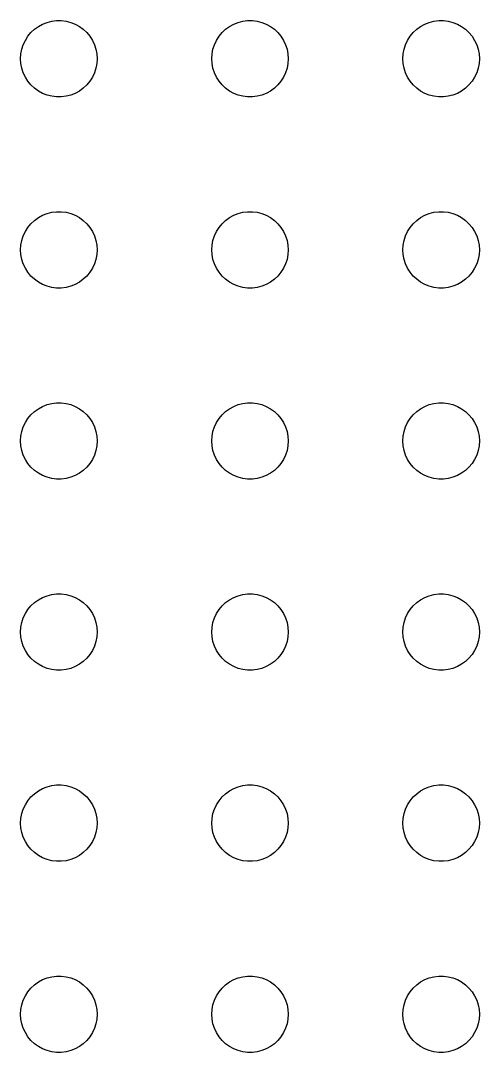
# Model space of a CAD drawing. Header units: metres. Extents: x -90 to 90, y -89 to 89.
# Drawn here: x 43.5 to 61.5, y -46.5 to -6 of the extents above; entities that cross this region are included whole.
import ezdxf

# ---------------------------------------------------------------- set-up
doc = ezdxf.new("R2010")
doc.units = ezdxf.units.M

msp = doc.modelspace()

# ---------------------------------------------------------------- linework, layer by layer
for p, q in [((44.3613, -6.14275), (44.5365, -6.07341)), ((44.5365, -6.07341), (44.7189, -6.02657)), ((44.7189, -6.02657), (44.9058, -6.00294)), ((44.9058, -6.00294), (45.0942, -6.00294)), ((45.0942, -6.00294), (45.2811, -6.02657)), ((45.2811, -6.02657), (45.4635, -6.07341)), ((45.4635, -6.07341), (45.6387, -6.14275)), ((51.8613, -6.14275), (52.0365, -6.07341)), ((52.0365, -6.07341), (52.2189, -6.02657)), ((52.2189, -6.02657), (52.4058, -6.00294)), ((52.4058, -6.00294), (52.5942, -6.00294)), ((52.5942, -6.00294), (52.7811, -6.02657)), ((52.7811, -6.02657), (52.9635, -6.07341)), ((52.9635, -6.07341), (53.1387, -6.14275)), ((59.3613, -6.14275), (59.5365, -6.07341)), ((59.5365, -6.07341), (59.7189, -6.02657)), ((59.7189, -6.02657), (59.9058, -6.00294)), ((59.9058, -6.00294), (60.0942, -6.00294)), ((60.0942, -6.00294), (60.2811, -6.02657)), ((60.2811, -6.02657), (60.4635, -6.07341)), ((60.4635, -6.07341), (60.6387, -6.14275)), ((43.7865, -6.61832), (43.9065, -6.47318)), ((43.9065, -6.47318), (44.0439, -6.34422)), ((44.0439, -6.34422), (44.1963, -6.23351)), ((44.1963, -6.23351), (44.3613, -6.14275)), ((45.6387, -6.14275), (45.8037, -6.23351)), ((45.8037, -6.23351), (45.9561, -6.34422)), ((45.9561, -6.34422), (46.0934, -6.47318)), ((46.0934, -6.47318), (46.2135, -6.61832)), ((51.2865, -6.61832), (51.4065, -6.47318)), ((51.4065, -6.47318), (51.5439, -6.34422)), ((51.5439, -6.34422), (51.6963, -6.23351)), ((51.6963, -6.23351), (51.8613, -6.14275)), ((53.1387, -6.14275), (53.3037, -6.23351)), ((53.3037, -6.23351), (53.4561, -6.34422)), ((53.4561, -6.34422), (53.5934, -6.47318)), ((53.5934, -6.47318), (53.7135, -6.61832)), ((58.7865, -6.61832), (58.9065, -6.47318)), ((58.9065, -6.47318), (59.0439, -6.34422)), ((59.0439, -6.34422), (59.1963, -6.23351)), ((59.1963, -6.23351), (59.3613, -6.14275)), ((60.6387, -6.14275), (60.8037, -6.23351)), ((60.8037, -6.23351), (60.9561, -6.34422)), ((60.9561, -6.34422), (61.0934, -6.47318)), ((61.0934, -6.47318), (61.2135, -6.61832)), ((43.6053, -6.9478), (43.6855, -6.77736)), ((43.6855, -6.77736), (43.7865, -6.61832)), ((46.2135, -6.61832), (46.3145, -6.77736)), ((46.3145, -6.77736), (46.3947, -6.9478)), ((51.1053, -6.9478), (51.1855, -6.77736)), ((51.1855, -6.77736), (51.2865, -6.61832)), ((53.7135, -6.61832), (53.8145, -6.77736)), ((53.8145, -6.77736), (53.8947, -6.9478)), ((58.6053, -6.9478), (58.6855, -6.77736)), ((58.6855, -6.77736), (58.7865, -6.61832)), ((61.2135, -6.61832), (61.3145, -6.77736)), ((61.3145, -6.77736), (61.3947, -6.9478)), ((43.5118, -7.312), (43.5471, -7.12695)), ((43.5471, -7.12695), (43.6053, -6.9478)), ((46.3947, -6.9478), (46.4529, -7.12695)), ((46.4529, -7.12695), (46.4882, -7.312)), ((51.0118, -7.312), (51.0471, -7.12695)), ((51.0471, -7.12695), (51.1053, -6.9478)), ((53.8947, -6.9478), (53.9529, -7.12695)), ((53.9529, -7.12695), (53.9882, -7.312)), ((58.5118, -7.312), (58.5471, -7.12695)), ((58.5471, -7.12695), (58.6053, -6.9478)), ((61.3947, -6.9478), (61.4529, -7.12695)), ((61.4529, -7.12695), (61.4882, -7.312)), ((43.5, -7.5), (43.5118, -7.312)), ((43.5118, -7.68799), (43.5, -7.5)), ((43.5471, -7.87303), (43.5118, -7.68799)), ((46.4882, -7.68799), (46.4529, -7.87303)), ((46.4882, -7.312), (46.5, -7.5)), ((46.5, -7.5), (46.4882, -7.68799)), ((51, -7.5), (51.0118, -7.312)), ((51.0118, -7.68799), (51, -7.5)), ((51.0471, -7.87303), (51.0118, -7.68799)), ((53.9882, -7.68799), (53.9529, -7.87303)), ((53.9882, -7.312), (54, -7.5)), ((54, -7.5), (53.9882, -7.68799)), ((58.5, -7.5), (58.5118, -7.312)), ((58.5118, -7.68799), (58.5, -7.5)), ((58.5471, -7.87303), (58.5118, -7.68799)), ((61.4882, -7.68799), (61.4529, -7.87303)), ((61.4882, -7.312), (61.5, -7.5)), ((61.5, -7.5), (61.4882, -7.68799)), ((43.6053, -8.05219), (43.5471, -7.87303)), ((43.6855, -8.22263), (43.6053, -8.05219)), ((46.3947, -8.05219), (46.3145, -8.22263)), ((46.4529, -7.87303), (46.3947, -8.05219)), ((51.1053, -8.05219), (51.0471, -7.87303)), ((51.1855, -8.22263), (51.1053, -8.05219)), ((53.8947, -8.05219), (53.8145, -8.22263)), ((53.9529, -7.87303), (53.8947, -8.05219)), ((58.6053, -8.05219), (58.5471, -7.87303)), ((58.6855, -8.22263), (58.6053, -8.05219)), ((61.3947, -8.05219), (61.3145, -8.22263)), ((61.4529, -7.87303), (61.3947, -8.05219)), ((43.7865, -8.38167), (43.6855, -8.22263)), ((43.9065, -8.52681), (43.7865, -8.38167)), ((46.2135, -8.38167), (46.0934, -8.52681)), ((46.3145, -8.22263), (46.2135, -8.38167)), ((51.2865, -8.38167), (51.1855, -8.22263)), ((51.4065, -8.52681), (51.2865, -8.38167)), ((53.7135, -8.38167), (53.5934, -8.52681)), ((53.8145, -8.22263), (53.7135, -8.38167)), ((58.7865, -8.38167), (58.6855, -8.22263)), ((58.9065, -8.52681), (58.7865, -8.38167)), ((61.2135, -8.38167), (61.0934, -8.52681)), ((61.3145, -8.22263), (61.2135, -8.38167)), ((44.0439, -8.65576), (43.9065, -8.52681)), ((44.1963, -8.76648), (44.0439, -8.65576)), ((44.3613, -8.85724), (44.1963, -8.76648)), ((44.5365, -8.92657), (44.3613, -8.85724)), ((45.6387, -8.85724), (45.4635, -8.92657)), ((45.8037, -8.76648), (45.6387, -8.85724)), ((45.9561, -8.65576), (45.8037, -8.76648)), ((46.0934, -8.52681), (45.9561, -8.65576)), ((51.5439, -8.65576), (51.4065, -8.52681)), ((51.6963, -8.76648), (51.5439, -8.65576)), ((51.8613, -8.85724), (51.6963, -8.76648)), ((52.0365, -8.92657), (51.8613, -8.85724)), ((53.1387, -8.85724), (52.9635, -8.92657)), ((53.3037, -8.76648), (53.1387, -8.85724)), ((53.4561, -8.65576), (53.3037, -8.76648)), ((53.5934, -8.52681), (53.4561, -8.65576)), ((59.0439, -8.65576), (58.9065, -8.52681)), ((59.1963, -8.76648), (59.0439, -8.65576)), ((59.3613, -8.85724), (59.1963, -8.76648)), ((59.5365, -8.92657), (59.3613, -8.85724)), ((60.6387, -8.85724), (60.4635, -8.92657)), ((60.8037, -8.76648), (60.6387, -8.85724)), ((60.9561, -8.65576), (60.8037, -8.76648)), ((61.0934, -8.52681), (60.9561, -8.65576)), ((44.7189, -8.97342), (44.5365, -8.92657)), ((44.9058, -8.99704), (44.7189, -8.97342)), ((45.0942, -8.99704), (44.9058, -8.99704)), ((45.2811, -8.97342), (45.0942, -8.99704)), ((45.4635, -8.92657), (45.2811, -8.97342)), ((52.2189, -8.97342), (52.0365, -8.92657)), ((52.4058, -8.99704), (52.2189, -8.97342)), ((52.5942, -8.99704), (52.4058, -8.99704)), ((52.7811, -8.97342), (52.5942, -8.99704)), ((52.9635, -8.92657), (52.7811, -8.97342)), ((59.7189, -8.97342), (59.5365, -8.92657)), ((59.9058, -8.99704), (59.7189, -8.97342)), ((60.0942, -8.99704), (59.9058, -8.99704)), ((60.2811, -8.97342), (60.0942, -8.99704)), ((60.4635, -8.92657), (60.2811, -8.97342)), ((44.0439, -13.8442), (44.1963, -13.7335)), ((44.1963, -13.7335), (44.3613, -13.6427)), ((44.3613, -13.6427), (44.5365, -13.5734)), ((44.5365, -13.5734), (44.7189, -13.5266)), ((44.7189, -13.5266), (44.9058, -13.5029)), ((44.9058, -13.5029), (45.0942, -13.5029)), ((45.0942, -13.5029), (45.2811, -13.5266)), ((45.2811, -13.5266), (45.4635, -13.5734)), ((45.4635, -13.5734), (45.6387, -13.6427)), ((45.6387, -13.6427), (45.8037, -13.7335)), ((45.8037, -13.7335), (45.9561, -13.8442)), ((51.5439, -13.8442), (51.6963, -13.7335)), ((51.6963, -13.7335), (51.8613, -13.6427)), ((51.8613, -13.6427), (52.0365, -13.5734)), ((52.0365, -13.5734), (52.2189, -13.5266)), ((52.2189, -13.5266), (52.4058, -13.5029)), ((52.4058, -13.5029), (52.5942, -13.5029)), ((52.5942, -13.5029), (52.7811, -13.5266)), ((52.7811, -13.5266), (52.9635, -13.5734)), ((52.9635, -13.5734), (53.1387, -13.6427)), ((53.1387, -13.6427), (53.3037, -13.7335)), ((53.3037, -13.7335), (53.4561, -13.8442)), ((59.0439, -13.8442), (59.1963, -13.7335)), ((59.1963, -13.7335), (59.3613, -13.6427)), ((59.3613, -13.6427), (59.5365, -13.5734)), ((59.5365, -13.5734), (59.7189, -13.5266)), ((59.7189, -13.5266), (59.9058, -13.5029)), ((59.9058, -13.5029), (60.0942, -13.5029)), ((60.0942, -13.5029), (60.2811, -13.5266)), ((60.2811, -13.5266), (60.4635, -13.5734)), ((60.4635, -13.5734), (60.6387, -13.6427)), ((60.6387, -13.6427), (60.8037, -13.7335)), ((60.8037, -13.7335), (60.9561, -13.8442)), ((43.6855, -14.2774), (43.7865, -14.1183)), ((43.7865, -14.1183), (43.9065, -13.9732)), ((43.9065, -13.9732), (44.0439, -13.8442)), ((45.9561, -13.8442), (46.0934, -13.9732)), ((46.0934, -13.9732), (46.2135, -14.1183)), ((46.2135, -14.1183), (46.3145, -14.2774)), ((51.1855, -14.2774), (51.2865, -14.1183)), ((51.2865, -14.1183), (51.4065, -13.9732)), ((51.4065, -13.9732), (51.5439, -13.8442)), ((53.4561, -13.8442), (53.5934, -13.9732)), ((53.5934, -13.9732), (53.7135, -14.1183)), ((53.7135, -14.1183), (53.8145, -14.2774)), ((58.6855, -14.2774), (58.7865, -14.1183)), ((58.7865, -14.1183), (58.9065, -13.9732)), ((58.9065, -13.9732), (59.0439, -13.8442)), ((60.9561, -13.8442), (61.0934, -13.9732)), ((61.0934, -13.9732), (61.2135, -14.1183)), ((61.2135, -14.1183), (61.3145, -14.2774)), ((43.5471, -14.627), (43.6053, -14.4478)), ((43.6053, -14.4478), (43.6855, -14.2774)), ((46.3145, -14.2774), (46.3947, -14.4478)), ((46.3947, -14.4478), (46.4529, -14.627)), ((51.0471, -14.627), (51.1053, -14.4478)), ((51.1053, -14.4478), (51.1855, -14.2774)), ((53.8145, -14.2774), (53.8947, -14.4478)), ((53.8947, -14.4478), (53.9529, -14.627)), ((58.5471, -14.627), (58.6053, -14.4478)), ((58.6053, -14.4478), (58.6855, -14.2774)), ((61.3145, -14.2774), (61.3947, -14.4478)), ((61.3947, -14.4478), (61.4529, -14.627)), ((43.5, -15), (43.5118, -14.812)), ((43.5118, -14.812), (43.5471, -14.627)), ((46.4529, -14.627), (46.4882, -14.812)), ((46.4882, -14.812), (46.5, -15)), ((51, -15), (51.0118, -14.812)), ((51.0118, -14.812), (51.0471, -14.627)), ((53.9529, -14.627), (53.9882, -14.812)), ((53.9882, -14.812), (54, -15)), ((58.5, -15), (58.5118, -14.812)), ((58.5118, -14.812), (58.5471, -14.627)), ((61.4529, -14.627), (61.4882, -14.812)), ((61.4882, -14.812), (61.5, -15)), ((43.5118, -15.188), (43.5, -15)), ((43.5471, -15.373), (43.5118, -15.188)), ((43.6053, -15.5522), (43.5471, -15.373)), ((46.4529, -15.373), (46.3947, -15.5522)), ((46.4882, -15.188), (46.4529, -15.373)), ((46.5, -15), (46.4882, -15.188)), ((51.0118, -15.188), (51, -15)), ((51.0471, -15.373), (51.0118, -15.188)), ((51.1053, -15.5522), (51.0471, -15.373)), ((53.9529, -15.373), (53.8947, -15.5522)), ((53.9882, -15.188), (53.9529, -15.373)), ((54, -15), (53.9882, -15.188)), ((58.5118, -15.188), (58.5, -15)), ((58.5471, -15.373), (58.5118, -15.188)), ((58.6053, -15.5522), (58.5471, -15.373)), ((61.4529, -15.373), (61.3947, -15.5522)), ((61.4882, -15.188), (61.4529, -15.373)), ((61.5, -15), (61.4882, -15.188)), ((43.6855, -15.7226), (43.6053, -15.5522)), ((43.7865, -15.8817), (43.6855, -15.7226)), ((46.3145, -15.7226), (46.2135, -15.8817)), ((46.3947, -15.5522), (46.3145, -15.7226)), ((51.1855, -15.7226), (51.1053, -15.5522)), ((51.2865, -15.8817), (51.1855, -15.7226)), ((53.8145, -15.7226), (53.7135, -15.8817)), ((53.8947, -15.5522), (53.8145, -15.7226)), ((58.6855, -15.7226), (58.6053, -15.5522)), ((58.7865, -15.8817), (58.6855, -15.7226)), ((61.3145, -15.7226), (61.2135, -15.8817)), ((61.3947, -15.5522), (61.3145, -15.7226)), ((43.9065, -16.0268), (43.7865, -15.8817)), ((44.0439, -16.1558), (43.9065, -16.0268)), ((44.1963, -16.2665), (44.0439, -16.1558)), ((45.9561, -16.1558), (45.8037, -16.2665)), ((46.0934, -16.0268), (45.9561, -16.1558)), ((46.2135, -15.8817), (46.0934, -16.0268)), ((51.4065, -16.0268), (51.2865, -15.8817)), ((51.5439, -16.1558), (51.4065, -16.0268)), ((51.6963, -16.2665), (51.5439, -16.1558)), ((53.4561, -16.1558), (53.3037, -16.2665)), ((53.5934, -16.0268), (53.4561, -16.1558)), ((53.7135, -15.8817), (53.5934, -16.0268)), ((58.9065, -16.0268), (58.7865, -15.8817)), ((59.0439, -16.1558), (58.9065, -16.0268)), ((59.1963, -16.2665), (59.0439, -16.1558)), ((60.9561, -16.1558), (60.8037, -16.2665)), ((61.0934, -16.0268), (60.9561, -16.1558)), ((61.2135, -15.8817), (61.0934, -16.0268)), ((44.3613, -16.3572), (44.1963, -16.2665)), ((44.5365, -16.4266), (44.3613, -16.3572)), ((44.7189, -16.4734), (44.5365, -16.4266)), ((44.9058, -16.497), (44.7189, -16.4734)), ((45.0942, -16.497), (44.9058, -16.497)), ((45.2811, -16.4734), (45.0942, -16.497)), ((45.4635, -16.4266), (45.2811, -16.4734)), ((45.6387, -16.3572), (45.4635, -16.4266)), ((45.8037, -16.2665), (45.6387, -16.3572)), ((51.8613, -16.3572), (51.6963, -16.2665)), ((52.0365, -16.4266), (51.8613, -16.3572)), ((52.2189, -16.4734), (52.0365, -16.4266)), ((52.4058, -16.497), (52.2189, -16.4734)), ((52.5942, -16.497), (52.4058, -16.497)), ((52.7811, -16.4734), (52.5942, -16.497)), ((52.9635, -16.4266), (52.7811, -16.4734)), ((53.1387, -16.3572), (52.9635, -16.4266)), ((53.3037, -16.2665), (53.1387, -16.3572)), ((59.3613, -16.3572), (59.1963, -16.2665)), ((59.5365, -16.4266), (59.3613, -16.3572)), ((59.7189, -16.4734), (59.5365, -16.4266)), ((59.9058, -16.497), (59.7189, -16.4734)), ((60.0942, -16.497), (59.9058, -16.497)), ((60.2811, -16.4734), (60.0942, -16.497)), ((60.4635, -16.4266), (60.2811, -16.4734)), ((60.6387, -16.3572), (60.4635, -16.4266)), ((60.8037, -16.2665), (60.6387, -16.3572)), ((44.5365, -21.0734), (44.7189, -21.0266)), ((44.7189, -21.0266), (44.9058, -21.003)), ((44.9058, -21.003), (45.0942, -21.003)), ((45.0942, -21.003), (45.2811, -21.0266)), ((45.2811, -21.0266), (45.4635, -21.0734)), ((52.0365, -21.0734), (52.2189, -21.0266)), ((52.2189, -21.0266), (52.4058, -21.003)), ((52.4058, -21.003), (52.5942, -21.003)), ((52.5942, -21.003), (52.7811, -21.0266)), ((52.7811, -21.0266), (52.9635, -21.0734)), ((59.5365, -21.0734), (59.7189, -21.0266)), ((59.7189, -21.0266), (59.9058, -21.003)), ((59.9058, -21.003), (60.0942, -21.003)), ((60.0942, -21.003), (60.2811, -21.0266)), ((60.2811, -21.0266), (60.4635, -21.0734)), ((43.9065, -21.4732), (44.0439, -21.3442)), ((44.0439, -21.3442), (44.1963, -21.2335)), ((44.1963, -21.2335), (44.3613, -21.1427)), ((44.3613, -21.1427), (44.5365, -21.0734)), ((45.4635, -21.0734), (45.6387, -21.1427)), ((45.6387, -21.1427), (45.8037, -21.2335)), ((45.8037, -21.2335), (45.9561, -21.3442)), ((45.9561, -21.3442), (46.0934, -21.4732)), ((51.4065, -21.4732), (51.5439, -21.3442)), ((51.5439, -21.3442), (51.6963, -21.2335)), ((51.6963, -21.2335), (51.8613, -21.1427)), ((51.8613, -21.1427), (52.0365, -21.0734)), ((52.9635, -21.0734), (53.1387, -21.1427)), ((53.1387, -21.1427), (53.3037, -21.2335)), ((53.3037, -21.2335), (53.4561, -21.3442)), ((53.4561, -21.3442), (53.5934, -21.4732)), ((58.9065, -21.4732), (59.0439, -21.3442)), ((59.0439, -21.3442), (59.1963, -21.2335)), ((59.1963, -21.2335), (59.3613, -21.1427)), ((59.3613, -21.1427), (59.5365, -21.0734)), ((60.4635, -21.0734), (60.6387, -21.1427)), ((60.6387, -21.1427), (60.8037, -21.2335)), ((60.8037, -21.2335), (60.9561, -21.3442)), ((60.9561, -21.3442), (61.0934, -21.4732)), ((43.6053, -21.9478), (43.6855, -21.7774)), ((43.6855, -21.7774), (43.7865, -21.6183)), ((43.7865, -21.6183), (43.9065, -21.4732)), ((46.0934, -21.4732), (46.2135, -21.6183)), ((46.2135, -21.6183), (46.3145, -21.7774)), ((46.3145, -21.7774), (46.3947, -21.9478)), ((51.1053, -21.9478), (51.1855, -21.7774)), ((51.1855, -21.7774), (51.2865, -21.6183)), ((51.2865, -21.6183), (51.4065, -21.4732)), ((53.5934, -21.4732), (53.7135, -21.6183)), ((53.7135, -21.6183), (53.8145, -21.7774)), ((53.8145, -21.7774), (53.8947, -21.9478)), ((58.6053, -21.9478), (58.6855, -21.7774)), ((58.6855, -21.7774), (58.7865, -21.6183)), ((58.7865, -21.6183), (58.9065, -21.4732)), ((61.0934, -21.4732), (61.2135, -21.6183)), ((61.2135, -21.6183), (61.3145, -21.7774)), ((61.3145, -21.7774), (61.3947, -21.9478)), ((43.5118, -22.312), (43.5471, -22.127)), ((43.5471, -22.127), (43.6053, -21.9478)), ((46.3947, -21.9478), (46.4529, -22.127)), ((46.4529, -22.127), (46.4882, -22.312)), ((51.0118, -22.312), (51.0471, -22.127)), ((51.0471, -22.127), (51.1053, -21.9478)), ((53.8947, -21.9478), (53.9529, -22.127)), ((53.9529, -22.127), (53.9882, -22.312)), ((58.5118, -22.312), (58.5471, -22.127)), ((58.5471, -22.127), (58.6053, -21.9478)), ((61.3947, -21.9478), (61.4529, -22.127)), ((61.4529, -22.127), (61.4882, -22.312)), ((43.5, -22.5), (43.5118, -22.312)), ((43.5118, -22.688), (43.5, -22.5)), ((46.4882, -22.312), (46.5, -22.5)), ((46.5, -22.5), (46.4882, -22.688)), ((51, -22.5), (51.0118, -22.312)), ((51.0118, -22.688), (51, -22.5)), ((53.9882, -22.312), (54, -22.5)), ((54, -22.5), (53.9882, -22.688)), ((58.5, -22.5), (58.5118, -22.312)), ((58.5118, -22.688), (58.5, -22.5)), ((61.4882, -22.312), (61.5, -22.5)), ((61.5, -22.5), (61.4882, -22.688)), ((43.5471, -22.873), (43.5118, -22.688)), ((43.6053, -23.0522), (43.5471, -22.873)), ((43.6855, -23.2226), (43.6053, -23.0522)), ((46.3947, -23.0522), (46.3145, -23.2226)), ((46.4529, -22.873), (46.3947, -23.0522)), ((46.4882, -22.688), (46.4529, -22.873)), ((51.0471, -22.873), (51.0118, -22.688)), ((51.1053, -23.0522), (51.0471, -22.873)), ((51.1855, -23.2226), (51.1053, -23.0522)), ((53.8947, -23.0522), (53.8145, -23.2226)), ((53.9529, -22.873), (53.8947, -23.0522)), ((53.9882, -22.688), (53.9529, -22.873)), ((58.5471, -22.873), (58.5118, -22.688)), ((58.6053, -23.0522), (58.5471, -22.873)), ((58.6855, -23.2226), (58.6053, -23.0522)), ((61.3947, -23.0522), (61.3145, -23.2226)), ((61.4529, -22.873), (61.3947, -23.0522)), ((61.4882, -22.688), (61.4529, -22.873)), ((43.7865, -23.3817), (43.6855, -23.2226)), ((43.9065, -23.5268), (43.7865, -23.3817)), ((46.2135, -23.3817), (46.0934, -23.5268)), ((46.3145, -23.2226), (46.2135, -23.3817)), ((51.2865, -23.3817), (51.1855, -23.2226)), ((51.4065, -23.5268), (51.2865, -23.3817)), ((53.7135, -23.3817), (53.5934, -23.5268)), ((53.8145, -23.2226), (53.7135, -23.3817)), ((58.7865, -23.3817), (58.6855, -23.2226)), ((58.9065, -23.5268), (58.7865, -23.3817)), ((61.2135, -23.3817), (61.0934, -23.5268)), ((61.3145, -23.2226), (61.2135, -23.3817)), ((44.0439, -23.6558), (43.9065, -23.5268)), ((44.1963, -23.7665), (44.0439, -23.6558)), ((44.3613, -23.8572), (44.1963, -23.7665)), ((44.5365, -23.9266), (44.3613, -23.8572)), ((45.6387, -23.8572), (45.4635, -23.9266)), ((45.8037, -23.7665), (45.6387, -23.8572)), ((45.9561, -23.6558), (45.8037, -23.7665)), ((46.0934, -23.5268), (45.9561, -23.6558)), ((51.5439, -23.6558), (51.4065, -23.5268)), ((51.6963, -23.7665), (51.5439, -23.6558)), ((51.8613, -23.8572), (51.6963, -23.7665)), ((52.0365, -23.9266), (51.8613, -23.8572)), ((53.1387, -23.8572), (52.9635, -23.9266)), ((53.3037, -23.7665), (53.1387, -23.8572)), ((53.4561, -23.6558), (53.3037, -23.7665)), ((53.5934, -23.5268), (53.4561, -23.6558)), ((59.0439, -23.6558), (58.9065, -23.5268)), ((59.1963, -23.7665), (59.0439, -23.6558)), ((59.3613, -23.8572), (59.1963, -23.7665)), ((59.5365, -23.9266), (59.3613, -23.8572)), ((60.6387, -23.8572), (60.4635, -23.9266)), ((60.8037, -23.7665), (60.6387, -23.8572)), ((60.9561, -23.6558), (60.8037, -23.7665)), ((61.0934, -23.5268), (60.9561, -23.6558)), ((44.7189, -23.9734), (44.5365, -23.9266)), ((44.9058, -23.997), (44.7189, -23.9734)), ((45.0942, -23.997), (44.9058, -23.997)), ((45.2811, -23.9734), (45.0942, -23.997)), ((45.4635, -23.9266), (45.2811, -23.9734)), ((52.2189, -23.9734), (52.0365, -23.9266)), ((52.4058, -23.997), (52.2189, -23.9734)), ((52.5942, -23.997), (52.4058, -23.997)), ((52.7811, -23.9734), (52.5942, -23.997)), ((52.9635, -23.9266), (52.7811, -23.9734)), ((59.7189, -23.9734), (59.5365, -23.9266)), ((59.9058, -23.997), (59.7189, -23.9734)), ((60.0942, -23.997), (59.9058, -23.997)), ((60.2811, -23.9734), (60.0942, -23.997)), ((60.4635, -23.9266), (60.2811, -23.9734)), ((44.0439, -28.8442), (44.1963, -28.7335)), ((44.1963, -28.7335), (44.3613, -28.6427)), ((44.3613, -28.6427), (44.5365, -28.5734)), ((44.5365, -28.5734), (44.7189, -28.5266)), ((44.7189, -28.5266), (44.9058, -28.503)), ((44.9058, -28.503), (45.0942, -28.503)), ((45.0942, -28.503), (45.2811, -28.5266)), ((45.2811, -28.5266), (45.4635, -28.5734)), ((45.4635, -28.5734), (45.6387, -28.6427)), ((45.6387, -28.6427), (45.8037, -28.7335)), ((45.8037, -28.7335), (45.9561, -28.8442)), ((51.5439, -28.8442), (51.6963, -28.7335)), ((51.6963, -28.7335), (51.8613, -28.6427)), ((51.8613, -28.6427), (52.0365, -28.5734)), ((52.0365, -28.5734), (52.2189, -28.5266)), ((52.2189, -28.5266), (52.4058, -28.503)), ((52.4058, -28.503), (52.5942, -28.503)), ((52.5942, -28.503), (52.7811, -28.5266)), ((52.7811, -28.5266), (52.9635, -28.5734)), ((52.9635, -28.5734), (53.1387, -28.6427)), ((53.1387, -28.6427), (53.3037, -28.7335)), ((53.3037, -28.7335), (53.4561, -28.8442)), ((59.0439, -28.8442), (59.1963, -28.7335)), ((59.1963, -28.7335), (59.3613, -28.6427)), ((59.3613, -28.6427), (59.5365, -28.5734)), ((59.5365, -28.5734), (59.7189, -28.5266)), ((59.7189, -28.5266), (59.9058, -28.503)), ((59.9058, -28.503), (60.0942, -28.503)), ((60.0942, -28.503), (60.2811, -28.5266)), ((60.2811, -28.5266), (60.4635, -28.5734)), ((60.4635, -28.5734), (60.6387, -28.6427)), ((60.6387, -28.6427), (60.8037, -28.7335)), ((60.8037, -28.7335), (60.9561, -28.8442)), ((43.6855, -29.2774), (43.7865, -29.1183)), ((43.7865, -29.1183), (43.9065, -28.9732)), ((43.9065, -28.9732), (44.0439, -28.8442)), ((45.9561, -28.8442), (46.0934, -28.9732)), ((46.0934, -28.9732), (46.2135, -29.1183)), ((46.2135, -29.1183), (46.3145, -29.2774)), ((51.1855, -29.2774), (51.2865, -29.1183)), ((51.2865, -29.1183), (51.4065, -28.9732)), ((51.4065, -28.9732), (51.5439, -28.8442)), ((53.4561, -28.8442), (53.5934, -28.9732)), ((53.5934, -28.9732), (53.7135, -29.1183)), ((53.7135, -29.1183), (53.8145, -29.2774)), ((58.6855, -29.2774), (58.7865, -29.1183)), ((58.7865, -29.1183), (58.9065, -28.9732)), ((58.9065, -28.9732), (59.0439, -28.8442)), ((60.9561, -28.8442), (61.0934, -28.9732)), ((61.0934, -28.9732), (61.2135, -29.1183)), ((61.2135, -29.1183), (61.3145, -29.2774)), ((43.5471, -29.627), (43.6053, -29.4478)), ((43.6053, -29.4478), (43.6855, -29.2774)), ((46.3145, -29.2774), (46.3947, -29.4478)), ((46.3947, -29.4478), (46.4529, -29.627)), ((51.0471, -29.627), (51.1053, -29.4478)), ((51.1053, -29.4478), (51.1855, -29.2774)), ((53.8145, -29.2774), (53.8947, -29.4478)), ((53.8947, -29.4478), (53.9529, -29.627)), ((58.5471, -29.627), (58.6053, -29.4478)), ((58.6053, -29.4478), (58.6855, -29.2774)), ((61.3145, -29.2774), (61.3947, -29.4478)), ((61.3947, -29.4478), (61.4529, -29.627)), ((43.5, -30), (43.5118, -29.812)), ((43.5118, -29.812), (43.5471, -29.627)), ((46.4529, -29.627), (46.4882, -29.812)), ((46.4882, -29.812), (46.5, -30)), ((51, -30), (51.0118, -29.812)), ((51.0118, -29.812), (51.0471, -29.627)), ((53.9529, -29.627), (53.9882, -29.812)), ((53.9882, -29.812), (54, -30)), ((58.5, -30), (58.5118, -29.812)), ((58.5118, -29.812), (58.5471, -29.627)), ((61.4529, -29.627), (61.4882, -29.812)), ((61.4882, -29.812), (61.5, -30)), ((43.5118, -30.188), (43.5, -30)), ((43.5471, -30.373), (43.5118, -30.188)), ((46.4882, -30.188), (46.4529, -30.373)), ((46.5, -30), (46.4882, -30.188)), ((51.0118, -30.188), (51, -30)), ((51.0471, -30.373), (51.0118, -30.188)), ((53.9882, -30.188), (53.9529, -30.373)), ((54, -30), (53.9882, -30.188)), ((58.5118, -30.188), (58.5, -30)), ((58.5471, -30.373), (58.5118, -30.188)), ((61.4882, -30.188), (61.4529, -30.373)), ((61.5, -30), (61.4882, -30.188)), ((43.6053, -30.5522), (43.5471, -30.373)), ((43.6855, -30.7226), (43.6053, -30.5522)), ((43.7865, -30.8817), (43.6855, -30.7226)), ((46.3145, -30.7226), (46.2135, -30.8817)), ((46.3947, -30.5522), (46.3145, -30.7226)), ((46.4529, -30.373), (46.3947, -30.5522)), ((51.1053, -30.5522), (51.0471, -30.373)), ((51.1855, -30.7226), (51.1053, -30.5522)), ((51.2865, -30.8817), (51.1855, -30.7226)), ((53.8145, -30.7226), (53.7135, -30.8817)), ((53.8947, -30.5522), (53.8145, -30.7226)), ((53.9529, -30.373), (53.8947, -30.5522)), ((58.6053, -30.5522), (58.5471, -30.373)), ((58.6855, -30.7226), (58.6053, -30.5522)), ((58.7865, -30.8817), (58.6855, -30.7226)), ((61.3145, -30.7226), (61.2135, -30.8817)), ((61.3947, -30.5522), (61.3145, -30.7226)), ((61.4529, -30.373), (61.3947, -30.5522)), ((43.9065, -31.0268), (43.7865, -30.8817)), ((44.0439, -31.1558), (43.9065, -31.0268)), ((44.1963, -31.2665), (44.0439, -31.1558)), ((45.9561, -31.1558), (45.8037, -31.2665)), ((46.0934, -31.0268), (45.9561, -31.1558)), ((46.2135, -30.8817), (46.0934, -31.0268)), ((51.4065, -31.0268), (51.2865, -30.8817)), ((51.5439, -31.1558), (51.4065, -31.0268)), ((51.6963, -31.2665), (51.5439, -31.1558)), ((53.4561, -31.1558), (53.3037, -31.2665)), ((53.5934, -31.0268), (53.4561, -31.1558)), ((53.7135, -30.8817), (53.5934, -31.0268)), ((58.9065, -31.0268), (58.7865, -30.8817)), ((59.0439, -31.1558), (58.9065, -31.0268)), ((59.1963, -31.2665), (59.0439, -31.1558)), ((60.9561, -31.1558), (60.8037, -31.2665)), ((61.0934, -31.0268), (60.9561, -31.1558)), ((61.2135, -30.8817), (61.0934, -31.0268)), ((44.3613, -31.3572), (44.1963, -31.2665)), ((44.5365, -31.4266), (44.3613, -31.3572)), ((44.7189, -31.4734), (44.5365, -31.4266)), ((44.9058, -31.497), (44.7189, -31.4734)), ((45.0942, -31.497), (44.9058, -31.497)), ((45.2811, -31.4734), (45.0942, -31.497)), ((45.4635, -31.4266), (45.2811, -31.4734)), ((45.6387, -31.3572), (45.4635, -31.4266)), ((45.8037, -31.2665), (45.6387, -31.3572)), ((51.8613, -31.3572), (51.6963, -31.2665)), ((52.0365, -31.4266), (51.8613, -31.3572)), ((52.2189, -31.4734), (52.0365, -31.4266)), ((52.4058, -31.497), (52.2189, -31.4734)), ((52.5942, -31.497), (52.4058, -31.497)), ((52.7811, -31.4734), (52.5942, -31.497)), ((52.9635, -31.4266), (52.7811, -31.4734)), ((53.1387, -31.3572), (52.9635, -31.4266)), ((53.3037, -31.2665), (53.1387, -31.3572)), ((59.3613, -31.3572), (59.1963, -31.2665)), ((59.5365, -31.4266), (59.3613, -31.3572)), ((59.7189, -31.4734), (59.5365, -31.4266)), ((59.9058, -31.497), (59.7189, -31.4734)), ((60.0942, -31.497), (59.9058, -31.497)), ((60.2811, -31.4734), (60.0942, -31.497)), ((60.4635, -31.4266), (60.2811, -31.4734)), ((60.6387, -31.3572), (60.4635, -31.4266)), ((60.8037, -31.2665), (60.6387, -31.3572)), ((44.5365, -36.0734), (44.7189, -36.0266)), ((44.7189, -36.0266), (44.9058, -36.003)), ((44.9058, -36.003), (45.0942, -36.003)), ((45.0942, -36.003), (45.2811, -36.0266)), ((45.2811, -36.0266), (45.4635, -36.0734)), ((52.0365, -36.0734), (52.2189, -36.0266)), ((52.2189, -36.0266), (52.4058, -36.003)), ((52.4058, -36.003), (52.5942, -36.003)), ((52.5942, -36.003), (52.7811, -36.0266)), ((52.7811, -36.0266), (52.9635, -36.0734)), ((59.5365, -36.0734), (59.7189, -36.0266)), ((59.7189, -36.0266), (59.9058, -36.003)), ((59.9058, -36.003), (60.0942, -36.003)), ((60.0942, -36.003), (60.2811, -36.0266)), ((60.2811, -36.0266), (60.4635, -36.0734)), ((43.9065, -36.4732), (44.0439, -36.3442)), ((44.0439, -36.3442), (44.1963, -36.2335)), ((44.1963, -36.2335), (44.3613, -36.1428)), ((44.3613, -36.1428), (44.5365, -36.0734)), ((45.4635, -36.0734), (45.6387, -36.1428)), ((45.6387, -36.1428), (45.8037, -36.2335)), ((45.8037, -36.2335), (45.9561, -36.3442)), ((45.9561, -36.3442), (46.0934, -36.4732)), ((51.4065, -36.4732), (51.5439, -36.3442)), ((51.5439, -36.3442), (51.6963, -36.2335)), ((51.6963, -36.2335), (51.8613, -36.1428)), ((51.8613, -36.1428), (52.0365, -36.0734)), ((52.9635, -36.0734), (53.1387, -36.1428)), ((53.1387, -36.1428), (53.3037, -36.2335)), ((53.3037, -36.2335), (53.4561, -36.3442)), ((53.4561, -36.3442), (53.5934, -36.4732)), ((58.9065, -36.4732), (59.0439, -36.3442)), ((59.0439, -36.3442), (59.1963, -36.2335)), ((59.1963, -36.2335), (59.3613, -36.1428)), ((59.3613, -36.1428), (59.5365, -36.0734)), ((60.4635, -36.0734), (60.6387, -36.1428)), ((60.6387, -36.1428), (60.8037, -36.2335)), ((60.8037, -36.2335), (60.9561, -36.3442)), ((60.9561, -36.3442), (61.0934, -36.4732)), ((43.6053, -36.9478), (43.6855, -36.7774)), ((43.6855, -36.7774), (43.7865, -36.6183)), ((43.7865, -36.6183), (43.9065, -36.4732)), ((46.0934, -36.4732), (46.2135, -36.6183)), ((46.2135, -36.6183), (46.3145, -36.7774)), ((46.3145, -36.7774), (46.3947, -36.9478)), ((51.1053, -36.9478), (51.1855, -36.7774)), ((51.1855, -36.7774), (51.2865, -36.6183)), ((51.2865, -36.6183), (51.4065, -36.4732)), ((53.5934, -36.4732), (53.7135, -36.6183)), ((53.7135, -36.6183), (53.8145, -36.7774)), ((53.8145, -36.7774), (53.8947, -36.9478)), ((58.6053, -36.9478), (58.6855, -36.7774)), ((58.6855, -36.7774), (58.7865, -36.6183)), ((58.7865, -36.6183), (58.9065, -36.4732)), ((61.0934, -36.4732), (61.2135, -36.6183)), ((61.2135, -36.6183), (61.3145, -36.7774)), ((61.3145, -36.7774), (61.3947, -36.9478)), ((43.5118, -37.312), (43.5471, -37.127)), ((43.5471, -37.127), (43.6053, -36.9478)), ((46.3947, -36.9478), (46.4529, -37.127)), ((46.4529, -37.127), (46.4882, -37.312)), ((51.0118, -37.312), (51.0471, -37.127)), ((51.0471, -37.127), (51.1053, -36.9478)), ((53.8947, -36.9478), (53.9529, -37.127)), ((53.9529, -37.127), (53.9882, -37.312)), ((58.5118, -37.312), (58.5471, -37.127)), ((58.5471, -37.127), (58.6053, -36.9478)), ((61.3947, -36.9478), (61.4529, -37.127)), ((61.4529, -37.127), (61.4882, -37.312)), ((43.5, -37.5), (43.5118, -37.312)), ((43.5118, -37.688), (43.5, -37.5)), ((46.4882, -37.312), (46.5, -37.5)), ((46.5, -37.5), (46.4882, -37.688)), ((51, -37.5), (51.0118, -37.312)), ((51.0118, -37.688), (51, -37.5)), ((53.9882, -37.312), (54, -37.5)), ((54, -37.5), (53.9882, -37.688)), ((58.5, -37.5), (58.5118, -37.312)), ((58.5118, -37.688), (58.5, -37.5)), ((61.4882, -37.312), (61.5, -37.5)), ((61.5, -37.5), (61.4882, -37.688)), ((43.5471, -37.873), (43.5118, -37.688)), ((43.6053, -38.0522), (43.5471, -37.873)), ((43.6855, -38.2226), (43.6053, -38.0522)), ((46.3947, -38.0522), (46.3145, -38.2226)), ((46.4529, -37.873), (46.3947, -38.0522)), ((46.4882, -37.688), (46.4529, -37.873)), ((51.0471, -37.873), (51.0118, -37.688)), ((51.1053, -38.0522), (51.0471, -37.873)), ((51.1855, -38.2226), (51.1053, -38.0522)), ((53.8947, -38.0522), (53.8145, -38.2226)), ((53.9529, -37.873), (53.8947, -38.0522)), ((53.9882, -37.688), (53.9529, -37.873)), ((58.5471, -37.873), (58.5118, -37.688)), ((58.6053, -38.0522), (58.5471, -37.873)), ((58.6855, -38.2226), (58.6053, -38.0522)), ((61.3947, -38.0522), (61.3145, -38.2226)), ((61.4529, -37.873), (61.3947, -38.0522)), ((61.4882, -37.688), (61.4529, -37.873)), ((43.7865, -38.3817), (43.6855, -38.2226)), ((43.9065, -38.5268), (43.7865, -38.3817)), ((46.2135, -38.3817), (46.0934, -38.5268)), ((46.3145, -38.2226), (46.2135, -38.3817)), ((51.2865, -38.3817), (51.1855, -38.2226)), ((51.4065, -38.5268), (51.2865, -38.3817)), ((53.7135, -38.3817), (53.5934, -38.5268)), ((53.8145, -38.2226), (53.7135, -38.3817)), ((58.7865, -38.3817), (58.6855, -38.2226)), ((58.9065, -38.5268), (58.7865, -38.3817)), ((61.2135, -38.3817), (61.0934, -38.5268)), ((61.3145, -38.2226), (61.2135, -38.3817)), ((44.0439, -38.6558), (43.9065, -38.5268)), ((44.1963, -38.7665), (44.0439, -38.6558)), ((44.3613, -38.8572), (44.1963, -38.7665)), ((44.5365, -38.9266), (44.3613, -38.8572)), ((45.6387, -38.8572), (45.4635, -38.9266)), ((45.8037, -38.7665), (45.6387, -38.8572)), ((45.9561, -38.6558), (45.8037, -38.7665)), ((46.0934, -38.5268), (45.9561, -38.6558)), ((51.5439, -38.6558), (51.4065, -38.5268)), ((51.6963, -38.7665), (51.5439, -38.6558)), ((51.8613, -38.8572), (51.6963, -38.7665)), ((52.0365, -38.9266), (51.8613, -38.8572)), ((53.1387, -38.8572), (52.9635, -38.9266)), ((53.3037, -38.7665), (53.1387, -38.8572)), ((53.4561, -38.6558), (53.3037, -38.7665)), ((53.5934, -38.5268), (53.4561, -38.6558)), ((59.0439, -38.6558), (58.9065, -38.5268)), ((59.1963, -38.7665), (59.0439, -38.6558)), ((59.3613, -38.8572), (59.1963, -38.7665)), ((59.5365, -38.9266), (59.3613, -38.8572)), ((60.6387, -38.8572), (60.4635, -38.9266)), ((60.8037, -38.7665), (60.6387, -38.8572)), ((60.9561, -38.6558), (60.8037, -38.7665)), ((61.0934, -38.5268), (60.9561, -38.6558)), ((44.7189, -38.9734), (44.5365, -38.9266)), ((44.9058, -38.997), (44.7189, -38.9734)), ((45.0942, -38.997), (44.9058, -38.997)), ((45.2811, -38.9734), (45.0942, -38.997)), ((45.4635, -38.9266), (45.2811, -38.9734)), ((52.2189, -38.9734), (52.0365, -38.9266)), ((52.4058, -38.997), (52.2189, -38.9734)), ((52.5942, -38.997), (52.4058, -38.997)), ((52.7811, -38.9734), (52.5942, -38.997)), ((52.9635, -38.9266), (52.7811, -38.9734)), ((59.7189, -38.9734), (59.5365, -38.9266)), ((59.9058, -38.997), (59.7189, -38.9734)), ((60.0942, -38.997), (59.9058, -38.997)), ((60.2811, -38.9734), (60.0942, -38.997)), ((60.4635, -38.9266), (60.2811, -38.9734)), ((44.0439, -43.8442), (44.1963, -43.7335)), ((44.1963, -43.7335), (44.3613, -43.6428)), ((44.3613, -43.6428), (44.5365, -43.5734)), ((44.5365, -43.5734), (44.7189, -43.5266)), ((44.7189, -43.5266), (44.9058, -43.503)), ((44.9058, -43.503), (45.0942, -43.503)), ((45.0942, -43.503), (45.2811, -43.5266)), ((45.2811, -43.5266), (45.4635, -43.5734)), ((45.4635, -43.5734), (45.6387, -43.6428)), ((45.6387, -43.6428), (45.8037, -43.7335)), ((45.8037, -43.7335), (45.9561, -43.8442)), ((51.5439, -43.8442), (51.6963, -43.7335)), ((51.6963, -43.7335), (51.8613, -43.6428)), ((51.8613, -43.6428), (52.0365, -43.5734)), ((52.0365, -43.5734), (52.2189, -43.5266)), ((52.2189, -43.5266), (52.4058, -43.503)), ((52.4058, -43.503), (52.5942, -43.503)), ((52.5942, -43.503), (52.7811, -43.5266)), ((52.7811, -43.5266), (52.9635, -43.5734)), ((52.9635, -43.5734), (53.1387, -43.6428)), ((53.1387, -43.6428), (53.3037, -43.7335)), ((53.3037, -43.7335), (53.4561, -43.8442)), ((59.0439, -43.8442), (59.1963, -43.7335)), ((59.1963, -43.7335), (59.3613, -43.6428)), ((59.3613, -43.6428), (59.5365, -43.5734)), ((59.5365, -43.5734), (59.7189, -43.5266)), ((59.7189, -43.5266), (59.9058, -43.503)), ((59.9058, -43.503), (60.0942, -43.503)), ((60.0942, -43.503), (60.2811, -43.5266)), ((60.2811, -43.5266), (60.4635, -43.5734)), ((60.4635, -43.5734), (60.6387, -43.6428)), ((60.6387, -43.6428), (60.8037, -43.7335)), ((60.8037, -43.7335), (60.9561, -43.8442)), ((43.6855, -44.2774), (43.7865, -44.1183)), ((43.7865, -44.1183), (43.9065, -43.9732)), ((43.9065, -43.9732), (44.0439, -43.8442)), ((45.9561, -43.8442), (46.0934, -43.9732)), ((46.0934, -43.9732), (46.2135, -44.1183)), ((46.2135, -44.1183), (46.3145, -44.2774)), ((51.1855, -44.2774), (51.2865, -44.1183)), ((51.2865, -44.1183), (51.4065, -43.9732)), ((51.4065, -43.9732), (51.5439, -43.8442)), ((53.4561, -43.8442), (53.5934, -43.9732)), ((53.5934, -43.9732), (53.7135, -44.1183)), ((53.7135, -44.1183), (53.8145, -44.2774)), ((58.6855, -44.2774), (58.7865, -44.1183)), ((58.7865, -44.1183), (58.9065, -43.9732)), ((58.9065, -43.9732), (59.0439, -43.8442)), ((60.9561, -43.8442), (61.0934, -43.9732)), ((61.0934, -43.9732), (61.2135, -44.1183)), ((61.2135, -44.1183), (61.3145, -44.2774)), ((43.5471, -44.627), (43.6053, -44.4478)), ((43.6053, -44.4478), (43.6855, -44.2774)), ((46.3145, -44.2774), (46.3947, -44.4478)), ((46.3947, -44.4478), (46.4529, -44.627)), ((51.0471, -44.627), (51.1053, -44.4478)), ((51.1053, -44.4478), (51.1855, -44.2774)), ((53.8145, -44.2774), (53.8947, -44.4478)), ((53.8947, -44.4478), (53.9529, -44.627)), ((58.5471, -44.627), (58.6053, -44.4478)), ((58.6053, -44.4478), (58.6855, -44.2774)), ((61.3145, -44.2774), (61.3947, -44.4478)), ((61.3947, -44.4478), (61.4529, -44.627)), ((43.5, -45), (43.5118, -44.812)), ((43.5118, -44.812), (43.5471, -44.627)), ((46.4529, -44.627), (46.4882, -44.812)), ((46.4882, -44.812), (46.5, -45)), ((51, -45), (51.0118, -44.812)), ((51.0118, -44.812), (51.0471, -44.627)), ((53.9529, -44.627), (53.9882, -44.812)), ((53.9882, -44.812), (54, -45)), ((58.5, -45), (58.5118, -44.812)), ((58.5118, -44.812), (58.5471, -44.627)), ((61.4529, -44.627), (61.4882, -44.812)), ((61.4882, -44.812), (61.5, -45)), ((43.5118, -45.188), (43.5, -45)), ((43.5471, -45.373), (43.5118, -45.188)), ((46.4882, -45.188), (46.4529, -45.373)), ((46.5, -45), (46.4882, -45.188)), ((51.0118, -45.188), (51, -45)), ((51.0471, -45.373), (51.0118, -45.188)), ((53.9882, -45.188), (53.9529, -45.373)), ((54, -45), (53.9882, -45.188)), ((58.5118, -45.188), (58.5, -45)), ((58.5471, -45.373), (58.5118, -45.188)), ((61.4882, -45.188), (61.4529, -45.373)), ((61.5, -45), (61.4882, -45.188)), ((43.6053, -45.5522), (43.5471, -45.373)), ((43.6855, -45.7226), (43.6053, -45.5522)), ((43.7865, -45.8817), (43.6855, -45.7226)), ((46.3145, -45.7226), (46.2135, -45.8817)), ((46.3947, -45.5522), (46.3145, -45.7226)), ((46.4529, -45.373), (46.3947, -45.5522)), ((51.1053, -45.5522), (51.0471, -45.373)), ((51.1855, -45.7226), (51.1053, -45.5522)), ((51.2865, -45.8817), (51.1855, -45.7226)), ((53.8145, -45.7226), (53.7135, -45.8817)), ((53.8947, -45.5522), (53.8145, -45.7226)), ((53.9529, -45.373), (53.8947, -45.5522)), ((58.6053, -45.5522), (58.5471, -45.373)), ((58.6855, -45.7226), (58.6053, -45.5522)), ((58.7865, -45.8817), (58.6855, -45.7226)), ((61.3145, -45.7226), (61.2135, -45.8817)), ((61.3947, -45.5522), (61.3145, -45.7226)), ((61.4529, -45.373), (61.3947, -45.5522)), ((43.9065, -46.0268), (43.7865, -45.8817)), ((44.0439, -46.1558), (43.9065, -46.0268)), ((44.1963, -46.2665), (44.0439, -46.1558)), ((45.9561, -46.1558), (45.8037, -46.2665)), ((46.0934, -46.0268), (45.9561, -46.1558)), ((46.2135, -45.8817), (46.0934, -46.0268)), ((51.4065, -46.0268), (51.2865, -45.8817)), ((51.5439, -46.1558), (51.4065, -46.0268)), ((51.6963, -46.2665), (51.5439, -46.1558)), ((53.4561, -46.1558), (53.3037, -46.2665)), ((53.5934, -46.0268), (53.4561, -46.1558)), ((53.7135, -45.8817), (53.5934, -46.0268)), ((58.9065, -46.0268), (58.7865, -45.8817)), ((59.0439, -46.1558), (58.9065, -46.0268)), ((59.1963, -46.2665), (59.0439, -46.1558)), ((60.9561, -46.1558), (60.8037, -46.2665)), ((61.0934, -46.0268), (60.9561, -46.1558)), ((61.2135, -45.8817), (61.0934, -46.0268)), ((44.3613, -46.3572), (44.1963, -46.2665)), ((44.5365, -46.4266), (44.3613, -46.3572)), ((44.7189, -46.4734), (44.5365, -46.4266)), ((44.9058, -46.497), (44.7189, -46.4734)), ((45.0942, -46.497), (44.9058, -46.497)), ((45.2811, -46.4734), (45.0942, -46.497)), ((45.4635, -46.4266), (45.2811, -46.4734)), ((45.6387, -46.3572), (45.4635, -46.4266)), ((45.8037, -46.2665), (45.6387, -46.3572)), ((51.8613, -46.3572), (51.6963, -46.2665)), ((52.0365, -46.4266), (51.8613, -46.3572)), ((52.2189, -46.4734), (52.0365, -46.4266)), ((52.4058, -46.497), (52.2189, -46.4734)), ((52.5942, -46.497), (52.4058, -46.497)), ((52.7811, -46.4734), (52.5942, -46.497)), ((52.9635, -46.4266), (52.7811, -46.4734)), ((53.1387, -46.3572), (52.9635, -46.4266)), ((53.3037, -46.2665), (53.1387, -46.3572)), ((59.3613, -46.3572), (59.1963, -46.2665)), ((59.5365, -46.4266), (59.3613, -46.3572)), ((59.7189, -46.4734), (59.5365, -46.4266)), ((59.9058, -46.497), (59.7189, -46.4734)), ((60.0942, -46.497), (59.9058, -46.497)), ((60.2811, -46.4734), (60.0942, -46.497)), ((60.4635, -46.4266), (60.2811, -46.4734)), ((60.6387, -46.3572), (60.4635, -46.4266)), ((60.8037, -46.2665), (60.6387, -46.3572))]:
    msp.add_line(p, q)

doc.saveas('drawing.dxf')
